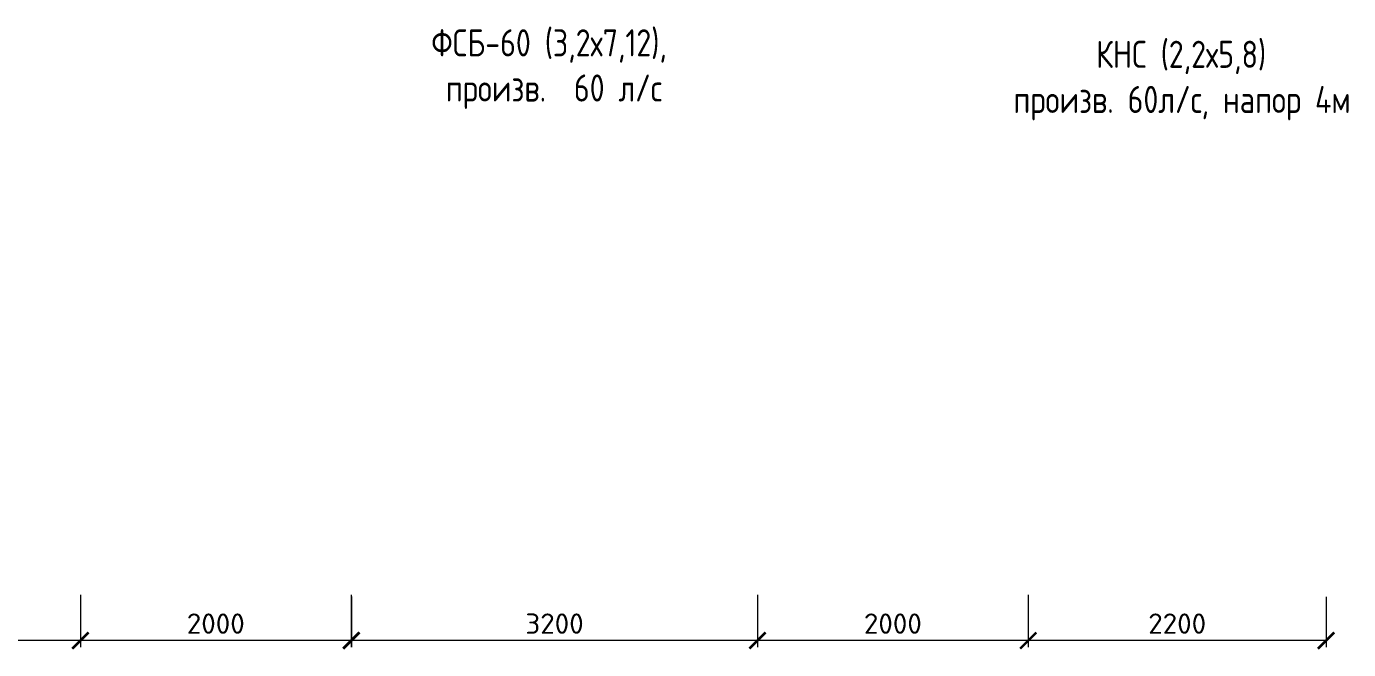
# Model space of a CAD drawing. Header units: millimetres. Extents: x 367046 to 407463, y -39276 to -16508.
# Drawn here: x 390409 to 400174, y -39276 to -34676 of the extents above; entities that cross this region are included whole.
import ezdxf

# ---------------------------------------------------------------- set-up
doc = ezdxf.new("R2010")
doc.units = ezdxf.units.MM
doc.styles.add('ARTEM Arial', font='simplex.shx')
doc.styles.add('ARTEM GOST', font='GOST_A.TTF')
doc.dimstyles.new('ARTEM', dxfattribs={"dimtxt": 70, "dimasz": 50, "dimexe": 35, "dimexo": 15, "dimgap": 10, "dimtad": 1, "dimdec": 0, "dimtxsty": 'ARTEM Arial', "dimcen": 2.5, "dimclrd": 7, "dimclre": 7, "dimclrt": 7, "dimadec": 0, "dimazin": 0, "dimtfac": 1, "dimtdec": 0, "dimtmove": 0, "dimatfit": 3, "dimfxl": 1, "dimlwd": 15, "dimlwe": 15, "dimarcsym": 0})

# ---------------------------------------------------------------- blocks, each defined once
blk = doc.blocks.new('_ArchTick')
at = {"color": 0, "linetype": 'ByBlock', "const_width": 0.15}
blk.add_lwpolyline([(-0.5, -0.5), (0.5, 0.5)], dxfattribs=at)
blk = doc.blocks.new('*D416')
at = {"color": 7, "lineweight": 15}
for p, q in [((382807.7, -38872), (382807.7, -39259.3)), ((390808, -38872), (390808, -39259.3)), ((390808, -39209.3), (382807.7, -39209.3))]:
    blk.add_line(p, q, dxfattribs=at)
at = {"layer": 'Defpoints', "color": 0, "lineweight": 20}
for p in [(382807.7, -38857), (390808, -38857), (382807.7, -39209.3)]:
    blk.add_point(p, dxfattribs=at)
at = {"color": 7, "lineweight": 15, "xscale": 120, "yscale": 120, "zscale": 120, "rotation": 180}
blk.add_blockref('_ArchTick', (382807.7, -39209.3), dxfattribs=at)
at = {"color": 7, "lineweight": 15, "xscale": 120, "yscale": 120, "zscale": 120}
blk.add_blockref('_ArchTick', (390808, -39209.3), dxfattribs=at)
at = {"color": 7, "lineweight": 20, "insert": (386807.9, -39084.3), "char_height": 150, "attachment_point": 5, "style": 'ARTEM Arial'}
blk.add_mtext('8000', dxfattribs=at)
blk = doc.blocks.new('*D419')
at = {"color": 7, "lineweight": 15}
for p, q in [((392809, -38884.2), (392809, -39259.3)), ((395809, -38872), (395809, -39259.3)), ((395809, -39209.3), (392809, -39209.3))]:
    blk.add_line(p, q, dxfattribs=at)
at = {"layer": 'Defpoints', "color": 0, "lineweight": 20}
for p in [(395809, -38857), (392809, -38869.2), (392809, -39209.3)]:
    blk.add_point(p, dxfattribs=at)
at = {"color": 7, "lineweight": 15, "xscale": 120, "yscale": 120, "zscale": 120, "rotation": 180}
blk.add_blockref('_ArchTick', (392809, -39209.3), dxfattribs=at)
at = {"color": 7, "lineweight": 15, "xscale": 120, "yscale": 120, "zscale": 120}
blk.add_blockref('_ArchTick', (395809, -39209.3), dxfattribs=at)
at = {"color": 7, "lineweight": 20, "insert": (394309, -39084.3), "char_height": 150, "attachment_point": 5, "style": 'ARTEM Arial'}
blk.add_mtext('3200', dxfattribs=at)
blk = doc.blocks.new('*D420')
at = {"color": 7, "lineweight": 15}
for p, q in [((395808, -38887), (395808, -39259.3)), ((397808, -38872), (397808, -39259.3)), ((397808, -39209.3), (395808, -39209.3))]:
    blk.add_line(p, q, dxfattribs=at)
at = {"layer": 'Defpoints', "color": 0, "lineweight": 20}
for p in [(397808, -38857), (395808, -38872), (395808, -39209.3)]:
    blk.add_point(p, dxfattribs=at)
at = {"color": 7, "lineweight": 15, "xscale": 120, "yscale": 120, "zscale": 120, "rotation": 180}
blk.add_blockref('_ArchTick', (395808, -39209.3), dxfattribs=at)
at = {"color": 7, "lineweight": 15, "xscale": 120, "yscale": 120, "zscale": 120}
blk.add_blockref('_ArchTick', (397808, -39209.3), dxfattribs=at)
at = {"color": 7, "lineweight": 20, "insert": (396808, -39084.3), "char_height": 150, "attachment_point": 5, "style": 'ARTEM Arial'}
blk.add_mtext('2000', dxfattribs=at)
blk = doc.blocks.new('*D421')
at = {"color": 7, "lineweight": 15}
for p, q in [((397808, -38902), (397808, -39259.3)), ((400008, -38887), (400008, -39259.3)), ((400008, -39209.3), (397808, -39209.3))]:
    blk.add_line(p, q, dxfattribs=at)
at = {"layer": 'Defpoints', "color": 0, "lineweight": 20}
for p in [(397808, -38887), (400008, -38872), (397808, -39209.3)]:
    blk.add_point(p, dxfattribs=at)
at = {"color": 7, "lineweight": 15, "xscale": 120, "yscale": 120, "zscale": 120, "rotation": 180}
blk.add_blockref('_ArchTick', (397808, -39209.3), dxfattribs=at)
at = {"color": 7, "lineweight": 15, "xscale": 120, "yscale": 120, "zscale": 120}
blk.add_blockref('_ArchTick', (400008, -39209.3), dxfattribs=at)
at = {"color": 7, "lineweight": 20, "insert": (398908, -39084.3), "char_height": 150, "attachment_point": 5, "style": 'ARTEM Arial'}
blk.add_mtext('2200', dxfattribs=at)
blk = doc.blocks.new('*D424')
at = {"color": 7, "lineweight": 15}
for p, q in [((390807, -38887), (390807, -39259.3)), ((392807, -38872), (392807, -39259.3)), ((392807, -39209.3), (390807, -39209.3))]:
    blk.add_line(p, q, dxfattribs=at)
at = {"layer": 'Defpoints', "color": 0, "lineweight": 20}
for p in [(392807, -38857), (390807, -38872), (390807, -39209.3)]:
    blk.add_point(p, dxfattribs=at)
at = {"color": 7, "lineweight": 15, "xscale": 120, "yscale": 120, "zscale": 120, "rotation": 180}
blk.add_blockref('_ArchTick', (390807, -39209.3), dxfattribs=at)
at = {"color": 7, "lineweight": 15, "xscale": 120, "yscale": 120, "zscale": 120}
blk.add_blockref('_ArchTick', (392807, -39209.3), dxfattribs=at)
at = {"color": 7, "lineweight": 20, "insert": (391807, -39084.3), "char_height": 150, "attachment_point": 5, "style": 'ARTEM Arial'}
blk.add_mtext('2000', dxfattribs=at)

msp = doc.modelspace()

# ---------------------------------------------------------------- texts
at = {"lineweight": 20, "char_height": 200, "attachment_point": 1, "style": 'ARTEM GOST'}
for s, insert, width in [('\\pi264.77;ФСБ-60 (3,2х7,12), \\P\\pi372.06;произв.  60 л/с', (393133.6, -34696.6), 2330.966), ('\\pi1060.6;КНС (2,2х5,8)\\P\\pi449.71;произв. 60л/с, напор 4м', (397248.5, -34781.2), 2991.638)]:
    msp.add_mtext(s, dxfattribs=dict(at, insert=insert, width=width))

# ---------------------------------------------------------------- dimensions: what is measured, and where the dimension line sits
at = {"lineweight": 20}
for base, p1, p2, picture, middle in [((382807.7, -39209.3), (390808, -38857), (382807.7, -38857), '*D416', (386807.9, -39084.3)), ((390807, -39209.3), (392807, -38857), (390807, -38872), '*D424', (391807, -39084.3)), ((395808, -39209.3), (397808, -38857), (395808, -38872), '*D420', (396808, -39084.3)), ((397808, -39209.3), (400008, -38872), (397808, -38887), '*D421', (398908, -39084.3))]:
    dim = msp.add_linear_dim(base=base, p1=p1, p2=p2, angle=180, dimstyle='ARTEM', override={"dimtxt": 150, "dimasz": 120, "dimexe": 50, "dimgap": 50, "dimblk1": 'ArchTick', "dimblk2": 'ArchTick', "dimsah": 1}, dxfattribs=at)
    dim.commit()
    dim.dimension.update_dxf_attribs({"geometry": picture, "text_midpoint": middle})
dim = msp.add_linear_dim(base=(392809, -39209.3), p1=(395809, -38857), p2=(392809, -38869.2), angle=180, text='3200', dimstyle='ARTEM', override={"dimtxt": 150, "dimasz": 120, "dimexe": 50, "dimgap": 50, "dimblk1": 'ArchTick', "dimblk2": 'ArchTick', "dimsah": 1}, dxfattribs=at)
dim.commit()
dim.dimension.update_dxf_attribs({"geometry": '*D419', "text_midpoint": (394309, -39084.3)})

doc.saveas('drawing.dxf')
